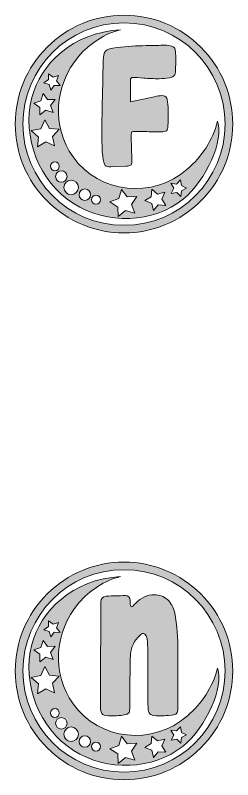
# Model space of a CAD drawing. Header units: inches. Extents: x 0.5 to 37.5, y -17.5 to -0.5.
# Drawn here: x 25.51 to 27.49, y -7.49 to -0.51 of the extents above; entities that cross this region are included whole.
import ezdxf

# ---------------------------------------------------------------- set-up
doc = ezdxf.new("R2010")
doc.units = ezdxf.units.IN
doc.header["$MEASUREMENT"] = 0
doc.layers.add('Layer 1', color=7, linetype='Continuous')

# ---------------------------------------------------------------- blocks, each defined once
blk = doc.blocks.new('block 27')
at = {"layer": 'Layer 1', "true_color": 0xdaaa6d}
h = blk.add_hatch(color=43, dxfattribs=at)
h.dxf.hatch_style = 2
edge = h.paths.add_edge_path()
edge.add_spline(control_points=[(27.2033, -5.7966), (27.0155, -5.6088), (26.7657, -5.5053), (26.5, -5.5053), (26.2343, -5.5053), (25.9845, -5.6088), (25.7966, -5.7966), (25.6088, -5.9845), (25.5053, -6.2343), (25.5053, -6.5), (25.5053, -6.7657), (25.6088, -7.0155), (25.7966, -7.2033), (25.9845, -7.3912), (26.2343, -7.4947), (26.5, -7.4947), (26.7657, -7.4947), (27.0155, -7.3912), (27.2033, -7.2033), (27.3912, -7.0155), (27.4947, -6.7657), (27.4947, -6.5), (27.4947, -6.2343), (27.3912, -5.9845), (27.2033, -5.7966)], knot_values=[0, 0, 0, 0, 1, 1, 1, 2, 2, 2, 3, 3, 3, 4, 4, 4, 5, 5, 5, 6, 6, 6, 7, 7, 7, 8, 8, 8, 8], degree=3, periodic=1)
edge = h.paths.add_edge_path()
edge.add_spline(control_points=[(26.5, -7.4254), (25.9889, -7.4254), (25.5746, -7.0111), (25.5746, -6.5), (25.5746, -5.9889), (25.9889, -5.5746), (26.5, -5.5746), (27.0111, -5.5746), (27.4254, -5.9889), (27.4254, -6.5), (27.4254, -7.0111), (27.0111, -7.4254), (26.5, -7.4254)], knot_values=[0, 0, 0, 0, 1, 1, 1, 2, 2, 2, 3, 3, 3, 4, 4, 4, 4], degree=3, periodic=1)
h = blk.add_hatch(color=43, dxfattribs=at)
h.dxf.hatch_style = 2
edge = h.paths.add_edge_path()
edge.add_spline(control_points=[(27.3557, -6.4749), (27.3103, -6.6525), (27.2129, -6.7943), (27.0777, -6.9133), (26.7665, -7.1872), (26.2717, -7.136), (26.034, -6.7998), (25.8381, -6.5227), (25.8574, -6.1491), (26.0875, -5.878), (26.1803, -5.7687), (26.3257, -5.6687), (26.4691, -5.6378), (26.0299, -5.6613), (25.7339, -5.9545), (25.6569, -6.2583), (25.5648, -6.6213), (25.7211, -7.0226), (26.037, -7.2261), (26.3434, -7.4233), (26.7691, -7.4066), (27.0403, -7.1867), (27.2528, -7.0144), (27.4189, -6.6419), (27.3557, -6.4749)], knot_values=[0, 0, 0, 0, 1, 1, 1, 2, 2, 2, 3, 3, 3, 4, 4, 4, 5, 5, 5, 6, 6, 6, 7, 7, 7, 8, 8, 8, 8], degree=3, periodic=1)
h.paths.add_polyline_path([(25.8097, -6.0408), (25.8514, -6.0725), (25.9011, -6.0561), (25.8839, -6.1055), (25.9148, -6.1477), (25.8625, -6.1466), (25.8319, -6.1891), (25.8168, -6.139), (25.7669, -6.123), (25.8099, -6.0931)])
h.paths.add_polyline_path([(25.7399, -6.2867), (25.7596, -6.2207), (25.8, -6.2765), (25.8689, -6.2748), (25.8283, -6.3305), (25.8511, -6.3955), (25.7856, -6.374), (25.7309, -6.4158), (25.731, -6.347), (25.6744, -6.3078)])
h.paths.add_polyline_path([(25.7073, -6.7082), (25.718, -6.6194), (25.6509, -6.5602), (25.7387, -6.543), (25.7742, -6.4609), (25.8177, -6.5391), (25.9067, -6.5475), (25.8459, -6.613), (25.8654, -6.7003), (25.7842, -6.6627)])
edge = h.paths.add_edge_path()
edge.add_spline(control_points=[(25.8263, -6.8854), (25.8263, -6.8628), (25.8447, -6.8444), (25.8673, -6.8444), (25.89, -6.8444), (25.9083, -6.8628), (25.9083, -6.8854), (25.9083, -6.9081), (25.89, -6.9264), (25.8673, -6.9264), (25.8447, -6.9264), (25.8263, -6.9081), (25.8263, -6.8854)], knot_values=[0, 0, 0, 0, 1, 1, 1, 2, 2, 2, 3, 3, 3, 4, 4, 4, 4], degree=3, periodic=1)
edge = h.paths.add_edge_path()
edge.add_spline(control_points=[(25.874, -6.9788), (25.874, -6.9499), (25.8974, -6.9264), (25.9263, -6.9264), (25.9553, -6.9264), (25.9787, -6.9499), (25.9787, -6.9788), (25.9787, -7.0077), (25.9553, -7.0312), (25.9263, -7.0312), (25.8974, -7.0312), (25.874, -7.0077), (25.874, -6.9788)], knot_values=[0, 0, 0, 0, 1, 1, 1, 2, 2, 2, 3, 3, 3, 4, 4, 4, 4], degree=3, periodic=1)
edge = h.paths.add_edge_path()
edge.add_spline(control_points=[(26.0165, -7.1459), (25.9797, -7.1459), (25.9499, -7.116), (25.9499, -7.0793), (25.9499, -7.0425), (25.9797, -7.0127), (26.0165, -7.0127), (26.0533, -7.0127), (26.0831, -7.0425), (26.0831, -7.0793), (26.0831, -7.116), (26.0533, -7.1459), (26.0165, -7.1459)], knot_values=[0, 0, 0, 0, 1, 1, 1, 2, 2, 2, 3, 3, 3, 4, 4, 4, 4], degree=3, periodic=1)
edge = h.paths.add_edge_path()
edge.add_spline(control_points=[(26.1416, -7.1982), (26.1126, -7.1982), (26.0892, -7.1748), (26.0892, -7.1459), (26.0892, -7.1169), (26.1126, -7.0935), (26.1416, -7.0935), (26.1705, -7.0935), (26.1939, -7.1169), (26.1939, -7.1459), (26.1939, -7.1748), (26.1705, -7.1982), (26.1416, -7.1982)], knot_values=[0, 0, 0, 0, 1, 1, 1, 2, 2, 2, 3, 3, 3, 4, 4, 4, 4], degree=3, periodic=1)
edge = h.paths.add_edge_path()
edge.add_spline(control_points=[(26.2436, -7.2326), (26.2209, -7.2326), (26.2026, -7.2142), (26.2026, -7.1916), (26.2026, -7.1689), (26.2209, -7.1506), (26.2436, -7.1506), (26.2662, -7.1506), (26.2846, -7.1689), (26.2846, -7.1916), (26.2846, -7.2142), (26.2662, -7.2326), (26.2436, -7.2326)], knot_values=[0, 0, 0, 0, 1, 1, 1, 2, 2, 2, 3, 3, 3, 4, 4, 4, 4], degree=3, periodic=1)
h.paths.add_polyline_path([(26.5989, -7.3153), (26.515, -7.2908), (26.4473, -7.346), (26.4447, -7.2587), (26.3713, -7.2114), (26.4535, -7.1819), (26.4758, -7.0975), (26.5292, -7.1666), (26.6164, -7.1617), (26.5673, -7.2339)])
h.paths.add_polyline_path([(26.8141, -7.2385), (26.7704, -7.2917), (26.7547, -7.2247), (26.6906, -7.1996), (26.7495, -7.1639), (26.7536, -7.0952), (26.8057, -7.1403), (26.8723, -7.1229), (26.8456, -7.1863), (26.8827, -7.2443)])
h.paths.add_polyline_path([(27.0265, -7.1089), (27.0203, -7.1608), (26.9828, -7.1243), (26.9315, -7.1344), (26.9547, -7.0875), (26.9292, -7.0417), (26.981, -7.0493), (27.0166, -7.0109), (27.0254, -7.0625), (27.0729, -7.0845)])
at = {"layer": 'Layer 1', "lineweight": 0}
for points in [[(25.8097, -6.0408), (25.8514, -6.0725), (25.9011, -6.0561), (25.8839, -6.1055), (25.9148, -6.1477), (25.8625, -6.1466), (25.8319, -6.1891), (25.8168, -6.139), (25.7669, -6.123), (25.8099, -6.0931), (25.8097, -6.0408)], [(25.7399, -6.2867), (25.7596, -6.2207), (25.8, -6.2765), (25.8689, -6.2748), (25.8283, -6.3305), (25.8511, -6.3955), (25.7856, -6.374), (25.7309, -6.4158), (25.731, -6.347), (25.6744, -6.3078), (25.7399, -6.2867)], [(25.7073, -6.7082), (25.718, -6.6194), (25.6509, -6.5602), (25.7387, -6.543), (25.7742, -6.4609), (25.8177, -6.5391), (25.9067, -6.5475), (25.8459, -6.613), (25.8654, -6.7003), (25.7842, -6.6627), (25.7073, -6.7082)], [(27.0265, -7.1089), (27.0203, -7.1608), (26.9828, -7.1243), (26.9315, -7.1344), (26.9547, -7.0875), (26.9292, -7.0417), (26.981, -7.0493), (27.0166, -7.0109), (27.0254, -7.0625), (27.0729, -7.0845), (27.0265, -7.1089)], [(26.5989, -7.3153), (26.515, -7.2908), (26.4473, -7.346), (26.4447, -7.2587), (26.3713, -7.2114), (26.4535, -7.1819), (26.4758, -7.0975), (26.5292, -7.1666), (26.6164, -7.1617), (26.5673, -7.2339), (26.5989, -7.3153)], [(26.8141, -7.2385), (26.7704, -7.2917), (26.7547, -7.2247), (26.6906, -7.1996), (26.7495, -7.1639), (26.7536, -7.0952), (26.8057, -7.1403), (26.8723, -7.1229), (26.8456, -7.1863), (26.8827, -7.2443), (26.8141, -7.2385)]]:
    blk.add_lwpolyline(points, dxfattribs=at)
for points, knots in [([(27.2033, -5.7966), (27.0155, -5.6088), (26.7657, -5.5053), (26.5, -5.5053), (26.2343, -5.5053), (25.9845, -5.6088), (25.7966, -5.7966), (25.6088, -5.9845), (25.5053, -6.2343), (25.5053, -6.5), (25.5053, -6.7657), (25.6088, -7.0155), (25.7966, -7.2033), (25.9845, -7.3912), (26.2343, -7.4947), (26.5, -7.4947), (26.7657, -7.4947), (27.0155, -7.3912), (27.2033, -7.2033), (27.3912, -7.0155), (27.4947, -6.7657), (27.4947, -6.5), (27.4947, -6.2343), (27.3912, -5.9845), (27.2033, -5.7966)], [0, 0, 0, 0, 1, 1, 1, 2, 2, 2, 3, 3, 3, 4, 4, 4, 5, 5, 5, 6, 6, 6, 7, 7, 7, 8, 8, 8, 8]), ([(26.5, -7.4254), (25.9889, -7.4254), (25.5746, -7.0111), (25.5746, -6.5), (25.5746, -5.9889), (25.9889, -5.5746), (26.5, -5.5746), (27.0111, -5.5746), (27.4254, -5.9889), (27.4254, -6.5), (27.4254, -7.0111), (27.0111, -7.4254), (26.5, -7.4254)], [0, 0, 0, 0, 1, 1, 1, 2, 2, 2, 3, 3, 3, 4, 4, 4, 4]), ([(27.3557, -6.4749), (27.3103, -6.6525), (27.2129, -6.7943), (27.0777, -6.9133), (26.7665, -7.1872), (26.2717, -7.136), (26.034, -6.7998), (25.8381, -6.5227), (25.8574, -6.1491), (26.0875, -5.878), (26.1803, -5.7687), (26.3257, -5.6687), (26.4691, -5.6378), (26.0299, -5.6613), (25.7339, -5.9545), (25.6569, -6.2583), (25.5648, -6.6213), (25.7211, -7.0226), (26.037, -7.2261), (26.3434, -7.4233), (26.7691, -7.4066), (27.0403, -7.1867), (27.2528, -7.0144), (27.4189, -6.6419), (27.3557, -6.4749)], [0, 0, 0, 0, 1, 1, 1, 2, 2, 2, 3, 3, 3, 4, 4, 4, 5, 5, 5, 6, 6, 6, 7, 7, 7, 8, 8, 8, 8]), ([(25.8263, -6.8854), (25.8263, -6.8628), (25.8447, -6.8444), (25.8673, -6.8444), (25.89, -6.8444), (25.9083, -6.8628), (25.9083, -6.8854), (25.9083, -6.9081), (25.89, -6.9264), (25.8673, -6.9264), (25.8447, -6.9264), (25.8263, -6.9081), (25.8263, -6.8854)], [0, 0, 0, 0, 1, 1, 1, 2, 2, 2, 3, 3, 3, 4, 4, 4, 4]), ([(25.874, -6.9788), (25.874, -6.9499), (25.8974, -6.9264), (25.9263, -6.9264), (25.9553, -6.9264), (25.9787, -6.9499), (25.9787, -6.9788), (25.9787, -7.0077), (25.9553, -7.0312), (25.9263, -7.0312), (25.8974, -7.0312), (25.874, -7.0077), (25.874, -6.9788)], [0, 0, 0, 0, 1, 1, 1, 2, 2, 2, 3, 3, 3, 4, 4, 4, 4]), ([(26.0165, -7.1459), (25.9797, -7.1459), (25.9499, -7.116), (25.9499, -7.0793), (25.9499, -7.0425), (25.9797, -7.0127), (26.0165, -7.0127), (26.0533, -7.0127), (26.0831, -7.0425), (26.0831, -7.0793), (26.0831, -7.116), (26.0533, -7.1459), (26.0165, -7.1459)], [0, 0, 0, 0, 1, 1, 1, 2, 2, 2, 3, 3, 3, 4, 4, 4, 4]), ([(26.1416, -7.1982), (26.1126, -7.1982), (26.0892, -7.1748), (26.0892, -7.1459), (26.0892, -7.1169), (26.1126, -7.0935), (26.1416, -7.0935), (26.1705, -7.0935), (26.1939, -7.1169), (26.1939, -7.1459), (26.1939, -7.1748), (26.1705, -7.1982), (26.1416, -7.1982)], [0, 0, 0, 0, 1, 1, 1, 2, 2, 2, 3, 3, 3, 4, 4, 4, 4]), ([(26.2436, -7.2326), (26.2209, -7.2326), (26.2026, -7.2142), (26.2026, -7.1916), (26.2026, -7.1689), (26.2209, -7.1506), (26.2436, -7.1506), (26.2662, -7.1506), (26.2846, -7.1689), (26.2846, -7.1916), (26.2846, -7.2142), (26.2662, -7.2326), (26.2436, -7.2326)], [0, 0, 0, 0, 1, 1, 1, 2, 2, 2, 3, 3, 3, 4, 4, 4, 4])]:
    blk.add_open_spline(points, degree=3, knots=knots, dxfattribs=at)
blk = doc.blocks.new('block 26')
at = {"layer": 'Layer 1', "true_color": 0xdaaa6d}
h = blk.add_hatch(color=43, dxfattribs=at)
h.dxf.hatch_style = 2
edge = h.paths.add_edge_path()
edge.add_spline(control_points=[(26.795, -6.9107), (26.7666, -6.9088), (26.7472, -6.9027), (26.7367, -6.8922), (26.7261, -6.8817), (26.7209, -6.8627), (26.7209, -6.8352), (26.719, -6.816), (26.7181, -6.7968), (26.7181, -6.7776), (26.7181, -6.7776), (26.7195, -6.7186), (26.7195, -6.7186), (26.7195, -6.4342), (26.7181, -6.275), (26.7154, -6.2412), (26.7108, -6.1854), (26.6985, -6.1575), (26.6784, -6.1575), (26.6683, -6.1575), (26.6573, -6.1639), (26.6454, -6.1767), (26.5942, -6.2215), (26.5654, -6.2787), (26.559, -6.3482), (26.5553, -6.5018), (26.5535, -6.6555), (26.5535, -6.8092), (26.5535, -6.8375), (26.5521, -6.8579), (26.5494, -6.8702), (26.5467, -6.8826), (26.5398, -6.8906), (26.5288, -6.8942), (26.4986, -6.9052), (26.4501, -6.9107), (26.3834, -6.9107), (26.3459, -6.9107), (26.32, -6.9063), (26.3059, -6.8976), (26.2917, -6.889), (26.2846, -6.8668), (26.2846, -6.8311), (26.2846, -6.629), (26.2851, -6.4662), (26.286, -6.3427), (26.2869, -6.2256), (26.2874, -6.0679), (26.2874, -5.8694), (26.2901, -5.8374), (26.3066, -5.82), (26.3367, -5.8172), (26.3962, -5.8136), (26.4547, -5.8118), (26.5124, -5.8118), (26.5389, -5.8118), (26.5535, -5.8264), (26.5563, -5.8557), (26.5563, -5.8557), (26.5549, -5.8735), (26.5549, -5.8735), (26.5549, -5.8872), (26.5585, -5.9009), (26.5659, -5.9147), (26.5714, -5.9128), (26.5764, -5.9101), (26.5809, -5.9064), (26.5855, -5.9028), (26.5894, -5.8987), (26.5926, -5.8941), (26.5958, -5.8895), (26.5997, -5.8858), (26.6043, -5.8831), (26.6573, -5.8301), (26.7149, -5.8035), (26.7771, -5.8035), (26.8229, -5.8035), (26.8626, -5.8182), (26.8965, -5.8474), (26.9303, -5.8767), (26.9532, -5.9174), (26.9651, -5.9695), (26.9843, -6.0839), (26.9939, -6.1991), (26.9939, -6.3153), (26.9939, -6.3153), (26.9925, -6.3729), (26.9925, -6.3729), (26.9925, -6.3729), (26.9939, -6.4099), (26.9939, -6.4099), (26.9939, -6.5709), (26.9934, -6.6871), (26.9925, -6.7584), (26.9925, -6.7584), (26.9925, -6.8407), (26.9925, -6.8407), (26.9925, -6.8645), (26.9889, -6.8805), (26.9816, -6.8887), (26.9742, -6.897), (26.9591, -6.902), (26.9363, -6.9038), (26.9363, -6.9038), (26.9075, -6.9066), (26.9075, -6.9066), (26.88, -6.9102), (26.8526, -6.9121), (26.8252, -6.9121), (26.8252, -6.9121), (26.795, -6.9107), (26.795, -6.9107)], knot_values=[0, 0, 0, 0, 1, 1, 1, 2, 2, 2, 3, 3, 3, 4, 4, 4, 5, 5, 5, 6, 6, 6, 7, 7, 7, 8, 8, 8, 9, 9, 9, 10, 10, 10, 11, 11, 11, 12, 12, 12, 13, 13, 13, 14, 14, 14, 15, 15, 15, 16, 16, 16, 17, 17, 17, 18, 18, 18, 19, 19, 19, 20, 20, 20, 21, 21, 21, 22, 22, 22, 23, 23, 23, 24, 24, 24, 25, 25, 25, 26, 26, 26, 27, 27, 27, 28, 28, 28, 29, 29, 29, 30, 30, 30, 31, 31, 31, 32, 32, 32, 33, 33, 33, 34, 34, 34, 35, 35, 35, 36, 36, 36, 37, 37, 37, 37], degree=3, periodic=1)
at = {"layer": 'Layer 1', "lineweight": 0}
blk.add_open_spline([(26.795, -6.9107), (26.7666, -6.9088), (26.7472, -6.9027), (26.7367, -6.8922), (26.7261, -6.8817), (26.7209, -6.8627), (26.7209, -6.8352), (26.719, -6.816), (26.7181, -6.7968), (26.7181, -6.7776), (26.7181, -6.7776), (26.7195, -6.7186), (26.7195, -6.7186), (26.7195, -6.4342), (26.7181, -6.275), (26.7154, -6.2412), (26.7108, -6.1854), (26.6985, -6.1575), (26.6784, -6.1575), (26.6683, -6.1575), (26.6573, -6.1639), (26.6454, -6.1767), (26.5942, -6.2215), (26.5654, -6.2787), (26.559, -6.3482), (26.5553, -6.5018), (26.5535, -6.6555), (26.5535, -6.8092), (26.5535, -6.8375), (26.5521, -6.8579), (26.5494, -6.8702), (26.5467, -6.8826), (26.5398, -6.8906), (26.5288, -6.8942), (26.4986, -6.9052), (26.4501, -6.9107), (26.3834, -6.9107), (26.3459, -6.9107), (26.32, -6.9063), (26.3059, -6.8976), (26.2917, -6.889), (26.2846, -6.8668), (26.2846, -6.8311), (26.2846, -6.629), (26.2851, -6.4662), (26.286, -6.3427), (26.2869, -6.2256), (26.2874, -6.0679), (26.2874, -5.8694), (26.2901, -5.8374), (26.3066, -5.82), (26.3367, -5.8172), (26.3962, -5.8136), (26.4547, -5.8118), (26.5124, -5.8118), (26.5389, -5.8118), (26.5535, -5.8264), (26.5563, -5.8557), (26.5563, -5.8557), (26.5549, -5.8735), (26.5549, -5.8735), (26.5549, -5.8872), (26.5585, -5.9009), (26.5659, -5.9147), (26.5714, -5.9128), (26.5764, -5.9101), (26.5809, -5.9064), (26.5855, -5.9028), (26.5894, -5.8987), (26.5926, -5.8941), (26.5958, -5.8895), (26.5997, -5.8858), (26.6043, -5.8831), (26.6573, -5.8301), (26.7149, -5.8035), (26.7771, -5.8035), (26.8229, -5.8035), (26.8626, -5.8182), (26.8965, -5.8474), (26.9303, -5.8767), (26.9532, -5.9174), (26.9651, -5.9695), (26.9843, -6.0839), (26.9939, -6.1991), (26.9939, -6.3153), (26.9939, -6.3153), (26.9925, -6.3729), (26.9925, -6.3729), (26.9925, -6.3729), (26.9939, -6.4099), (26.9939, -6.4099), (26.9939, -6.5709), (26.9934, -6.6871), (26.9925, -6.7584), (26.9925, -6.7584), (26.9925, -6.8407), (26.9925, -6.8407), (26.9925, -6.8645), (26.9889, -6.8805), (26.9816, -6.8887), (26.9742, -6.897), (26.9591, -6.902), (26.9363, -6.9038), (26.9363, -6.9038), (26.9075, -6.9066), (26.9075, -6.9066), (26.88, -6.9102), (26.8526, -6.9121), (26.8252, -6.9121), (26.8252, -6.9121), (26.795, -6.9107), (26.795, -6.9107)], degree=3, knots=[0, 0, 0, 0, 1, 1, 1, 2, 2, 2, 3, 3, 3, 4, 4, 4, 5, 5, 5, 6, 6, 6, 7, 7, 7, 8, 8, 8, 9, 9, 9, 10, 10, 10, 11, 11, 11, 12, 12, 12, 13, 13, 13, 14, 14, 14, 15, 15, 15, 16, 16, 16, 17, 17, 17, 18, 18, 18, 19, 19, 19, 20, 20, 20, 21, 21, 21, 22, 22, 22, 23, 23, 23, 24, 24, 24, 25, 25, 25, 26, 26, 26, 27, 27, 27, 28, 28, 28, 29, 29, 29, 30, 30, 30, 31, 31, 31, 32, 32, 32, 33, 33, 33, 34, 34, 34, 35, 35, 35, 36, 36, 36, 37, 37, 37, 37], dxfattribs=at)
at = {"layer": 'Layer 1'}
blk.add_blockref('block 27', (0, 0), dxfattribs=at)
blk = doc.blocks.new('block 43')
at = {"layer": 'Layer 1', "true_color": 0xdaaa6d}
h = blk.add_hatch(color=43, dxfattribs=at)
h.dxf.hatch_style = 2
edge = h.paths.add_edge_path()
edge.add_spline(control_points=[(27.2033, -0.7966), (27.0155, -0.6088), (26.7657, -0.5053), (26.5, -0.5053), (26.2343, -0.5053), (25.9845, -0.6088), (25.7966, -0.7966), (25.6088, -0.9845), (25.5053, -1.2343), (25.5053, -1.5), (25.5053, -1.7657), (25.6088, -2.0155), (25.7966, -2.2033), (25.9845, -2.3912), (26.2343, -2.4947), (26.5, -2.4947), (26.7657, -2.4947), (27.0155, -2.3912), (27.2033, -2.2033), (27.3912, -2.0155), (27.4947, -1.7657), (27.4947, -1.5), (27.4947, -1.2343), (27.3912, -0.9845), (27.2033, -0.7966)], knot_values=[0, 0, 0, 0, 1, 1, 1, 2, 2, 2, 3, 3, 3, 4, 4, 4, 5, 5, 5, 6, 6, 6, 7, 7, 7, 8, 8, 8, 8], degree=3, periodic=1)
edge = h.paths.add_edge_path()
edge.add_spline(control_points=[(26.5, -2.4254), (25.9889, -2.4254), (25.5746, -2.0111), (25.5746, -1.5), (25.5746, -0.9889), (25.9889, -0.5746), (26.5, -0.5746), (27.0111, -0.5746), (27.4254, -0.9889), (27.4254, -1.5), (27.4254, -2.0111), (27.0111, -2.4254), (26.5, -2.4254)], knot_values=[0, 0, 0, 0, 1, 1, 1, 2, 2, 2, 3, 3, 3, 4, 4, 4, 4], degree=3, periodic=1)
h = blk.add_hatch(color=43, dxfattribs=at)
h.dxf.hatch_style = 2
edge = h.paths.add_edge_path()
edge.add_spline(control_points=[(27.3557, -1.4749), (27.3103, -1.6525), (27.2129, -1.7943), (27.0777, -1.9133), (26.7665, -2.1872), (26.2717, -2.136), (26.034, -1.7998), (25.8381, -1.5227), (25.8574, -1.1491), (26.0875, -0.878), (26.1803, -0.7687), (26.3257, -0.6687), (26.4691, -0.6378), (26.0299, -0.6613), (25.7339, -0.9545), (25.6569, -1.2583), (25.5648, -1.6213), (25.7211, -2.0226), (26.037, -2.2261), (26.3434, -2.4233), (26.7691, -2.4066), (27.0403, -2.1867), (27.2528, -2.0144), (27.4189, -1.6419), (27.3557, -1.4749)], knot_values=[0, 0, 0, 0, 1, 1, 1, 2, 2, 2, 3, 3, 3, 4, 4, 4, 5, 5, 5, 6, 6, 6, 7, 7, 7, 8, 8, 8, 8], degree=3, periodic=1)
h.paths.add_polyline_path([(25.8097, -1.0408), (25.8514, -1.0725), (25.9011, -1.0561), (25.8839, -1.1055), (25.9148, -1.1477), (25.8625, -1.1466), (25.8319, -1.1891), (25.8168, -1.139), (25.7669, -1.123), (25.8099, -1.0931)])
h.paths.add_polyline_path([(25.7399, -1.2867), (25.7596, -1.2207), (25.8, -1.2765), (25.8689, -1.2748), (25.8283, -1.3305), (25.8511, -1.3955), (25.7856, -1.374), (25.7309, -1.4158), (25.731, -1.347), (25.6744, -1.3078)])
h.paths.add_polyline_path([(25.7073, -1.7082), (25.718, -1.6194), (25.6509, -1.5602), (25.7387, -1.543), (25.7742, -1.4609), (25.8177, -1.5391), (25.9067, -1.5475), (25.8459, -1.613), (25.8654, -1.7003), (25.7842, -1.6627)])
edge = h.paths.add_edge_path()
edge.add_spline(control_points=[(25.8263, -1.8854), (25.8263, -1.8628), (25.8447, -1.8444), (25.8673, -1.8444), (25.89, -1.8444), (25.9083, -1.8628), (25.9083, -1.8854), (25.9083, -1.9081), (25.89, -1.9264), (25.8673, -1.9264), (25.8447, -1.9264), (25.8263, -1.9081), (25.8263, -1.8854)], knot_values=[0, 0, 0, 0, 1, 1, 1, 2, 2, 2, 3, 3, 3, 4, 4, 4, 4], degree=3, periodic=1)
edge = h.paths.add_edge_path()
edge.add_spline(control_points=[(25.874, -1.9788), (25.874, -1.9499), (25.8974, -1.9264), (25.9263, -1.9264), (25.9553, -1.9264), (25.9787, -1.9499), (25.9787, -1.9788), (25.9787, -2.0077), (25.9553, -2.0312), (25.9263, -2.0312), (25.8974, -2.0312), (25.874, -2.0077), (25.874, -1.9788)], knot_values=[0, 0, 0, 0, 1, 1, 1, 2, 2, 2, 3, 3, 3, 4, 4, 4, 4], degree=3, periodic=1)
edge = h.paths.add_edge_path()
edge.add_spline(control_points=[(26.0165, -2.1459), (25.9797, -2.1459), (25.9499, -2.116), (25.9499, -2.0793), (25.9499, -2.0425), (25.9797, -2.0127), (26.0165, -2.0127), (26.0533, -2.0127), (26.0831, -2.0425), (26.0831, -2.0793), (26.0831, -2.116), (26.0533, -2.1459), (26.0165, -2.1459)], knot_values=[0, 0, 0, 0, 1, 1, 1, 2, 2, 2, 3, 3, 3, 4, 4, 4, 4], degree=3, periodic=1)
edge = h.paths.add_edge_path()
edge.add_spline(control_points=[(26.1416, -2.1982), (26.1126, -2.1982), (26.0892, -2.1748), (26.0892, -2.1459), (26.0892, -2.1169), (26.1126, -2.0935), (26.1416, -2.0935), (26.1705, -2.0935), (26.1939, -2.1169), (26.1939, -2.1459), (26.1939, -2.1748), (26.1705, -2.1982), (26.1416, -2.1982)], knot_values=[0, 0, 0, 0, 1, 1, 1, 2, 2, 2, 3, 3, 3, 4, 4, 4, 4], degree=3, periodic=1)
edge = h.paths.add_edge_path()
edge.add_spline(control_points=[(26.2436, -2.2326), (26.2209, -2.2326), (26.2026, -2.2142), (26.2026, -2.1916), (26.2026, -2.1689), (26.2209, -2.1506), (26.2436, -2.1506), (26.2662, -2.1506), (26.2846, -2.1689), (26.2846, -2.1916), (26.2846, -2.2142), (26.2662, -2.2326), (26.2436, -2.2326)], knot_values=[0, 0, 0, 0, 1, 1, 1, 2, 2, 2, 3, 3, 3, 4, 4, 4, 4], degree=3, periodic=1)
h.paths.add_polyline_path([(26.5989, -2.3153), (26.515, -2.2908), (26.4473, -2.346), (26.4447, -2.2587), (26.3713, -2.2114), (26.4535, -2.1819), (26.4758, -2.0975), (26.5292, -2.1666), (26.6164, -2.1617), (26.5673, -2.2339)])
h.paths.add_polyline_path([(26.8141, -2.2385), (26.7704, -2.2917), (26.7547, -2.2247), (26.6906, -2.1996), (26.7495, -2.1639), (26.7536, -2.0952), (26.8057, -2.1403), (26.8723, -2.1229), (26.8456, -2.1863), (26.8827, -2.2443)])
h.paths.add_polyline_path([(27.0265, -2.1089), (27.0203, -2.1608), (26.9828, -2.1243), (26.9315, -2.1344), (26.9547, -2.0875), (26.9292, -2.0417), (26.981, -2.0493), (27.0166, -2.0109), (27.0254, -2.0625), (27.0729, -2.0845)])
at = {"layer": 'Layer 1', "lineweight": 0}
for points in [[(25.8097, -1.0408), (25.8514, -1.0725), (25.9011, -1.0561), (25.8839, -1.1055), (25.9148, -1.1477), (25.8625, -1.1466), (25.8319, -1.1891), (25.8168, -1.139), (25.7669, -1.123), (25.8099, -1.0931), (25.8097, -1.0408)], [(25.7399, -1.2867), (25.7596, -1.2207), (25.8, -1.2765), (25.8689, -1.2748), (25.8283, -1.3305), (25.8511, -1.3955), (25.7856, -1.374), (25.7309, -1.4158), (25.731, -1.347), (25.6744, -1.3078), (25.7399, -1.2867)], [(25.7073, -1.7082), (25.718, -1.6194), (25.6509, -1.5602), (25.7387, -1.543), (25.7742, -1.4609), (25.8177, -1.5391), (25.9067, -1.5475), (25.8459, -1.613), (25.8654, -1.7003), (25.7842, -1.6627), (25.7073, -1.7082)], [(27.0265, -2.1089), (27.0203, -2.1608), (26.9828, -2.1243), (26.9315, -2.1344), (26.9547, -2.0875), (26.9292, -2.0417), (26.981, -2.0493), (27.0166, -2.0109), (27.0254, -2.0625), (27.0729, -2.0845), (27.0265, -2.1089)], [(26.8141, -2.2385), (26.7704, -2.2917), (26.7547, -2.2247), (26.6906, -2.1996), (26.7495, -2.1639), (26.7536, -2.0952), (26.8057, -2.1403), (26.8723, -2.1229), (26.8456, -2.1863), (26.8827, -2.2443), (26.8141, -2.2385)], [(26.5989, -2.3153), (26.515, -2.2908), (26.4473, -2.346), (26.4447, -2.2587), (26.3713, -2.2114), (26.4535, -2.1819), (26.4758, -2.0975), (26.5292, -2.1666), (26.6164, -2.1617), (26.5673, -2.2339), (26.5989, -2.3153)]]:
    blk.add_lwpolyline(points, dxfattribs=at)
for points, knots in [([(27.2033, -0.7966), (27.0155, -0.6088), (26.7657, -0.5053), (26.5, -0.5053), (26.2343, -0.5053), (25.9845, -0.6088), (25.7966, -0.7966), (25.6088, -0.9845), (25.5053, -1.2343), (25.5053, -1.5), (25.5053, -1.7657), (25.6088, -2.0155), (25.7966, -2.2033), (25.9845, -2.3912), (26.2343, -2.4947), (26.5, -2.4947), (26.7657, -2.4947), (27.0155, -2.3912), (27.2033, -2.2033), (27.3912, -2.0155), (27.4947, -1.7657), (27.4947, -1.5), (27.4947, -1.2343), (27.3912, -0.9845), (27.2033, -0.7966)], [0, 0, 0, 0, 1, 1, 1, 2, 2, 2, 3, 3, 3, 4, 4, 4, 5, 5, 5, 6, 6, 6, 7, 7, 7, 8, 8, 8, 8]), ([(26.5, -2.4254), (25.9889, -2.4254), (25.5746, -2.0111), (25.5746, -1.5), (25.5746, -0.9889), (25.9889, -0.5746), (26.5, -0.5746), (27.0111, -0.5746), (27.4254, -0.9889), (27.4254, -1.5), (27.4254, -2.0111), (27.0111, -2.4254), (26.5, -2.4254)], [0, 0, 0, 0, 1, 1, 1, 2, 2, 2, 3, 3, 3, 4, 4, 4, 4]), ([(27.3557, -1.4749), (27.3103, -1.6525), (27.2129, -1.7943), (27.0777, -1.9133), (26.7665, -2.1872), (26.2717, -2.136), (26.034, -1.7998), (25.8381, -1.5227), (25.8574, -1.1491), (26.0875, -0.878), (26.1803, -0.7687), (26.3257, -0.6687), (26.4691, -0.6378), (26.0299, -0.6613), (25.7339, -0.9545), (25.6569, -1.2583), (25.5648, -1.6213), (25.7211, -2.0226), (26.037, -2.2261), (26.3434, -2.4233), (26.7691, -2.4066), (27.0403, -2.1867), (27.2528, -2.0144), (27.4189, -1.6419), (27.3557, -1.4749)], [0, 0, 0, 0, 1, 1, 1, 2, 2, 2, 3, 3, 3, 4, 4, 4, 5, 5, 5, 6, 6, 6, 7, 7, 7, 8, 8, 8, 8]), ([(25.8263, -1.8854), (25.8263, -1.8628), (25.8447, -1.8444), (25.8673, -1.8444), (25.89, -1.8444), (25.9083, -1.8628), (25.9083, -1.8854), (25.9083, -1.9081), (25.89, -1.9264), (25.8673, -1.9264), (25.8447, -1.9264), (25.8263, -1.9081), (25.8263, -1.8854)], [0, 0, 0, 0, 1, 1, 1, 2, 2, 2, 3, 3, 3, 4, 4, 4, 4]), ([(25.874, -1.9788), (25.874, -1.9499), (25.8974, -1.9264), (25.9263, -1.9264), (25.9553, -1.9264), (25.9787, -1.9499), (25.9787, -1.9788), (25.9787, -2.0077), (25.9553, -2.0312), (25.9263, -2.0312), (25.8974, -2.0312), (25.874, -2.0077), (25.874, -1.9788)], [0, 0, 0, 0, 1, 1, 1, 2, 2, 2, 3, 3, 3, 4, 4, 4, 4]), ([(26.0165, -2.1459), (25.9797, -2.1459), (25.9499, -2.116), (25.9499, -2.0793), (25.9499, -2.0425), (25.9797, -2.0127), (26.0165, -2.0127), (26.0533, -2.0127), (26.0831, -2.0425), (26.0831, -2.0793), (26.0831, -2.116), (26.0533, -2.1459), (26.0165, -2.1459)], [0, 0, 0, 0, 1, 1, 1, 2, 2, 2, 3, 3, 3, 4, 4, 4, 4]), ([(26.1416, -2.1982), (26.1126, -2.1982), (26.0892, -2.1748), (26.0892, -2.1459), (26.0892, -2.1169), (26.1126, -2.0935), (26.1416, -2.0935), (26.1705, -2.0935), (26.1939, -2.1169), (26.1939, -2.1459), (26.1939, -2.1748), (26.1705, -2.1982), (26.1416, -2.1982)], [0, 0, 0, 0, 1, 1, 1, 2, 2, 2, 3, 3, 3, 4, 4, 4, 4]), ([(26.2436, -2.2326), (26.2209, -2.2326), (26.2026, -2.2142), (26.2026, -2.1916), (26.2026, -2.1689), (26.2209, -2.1506), (26.2436, -2.1506), (26.2662, -2.1506), (26.2846, -2.1689), (26.2846, -2.1916), (26.2846, -2.2142), (26.2662, -2.2326), (26.2436, -2.2326)], [0, 0, 0, 0, 1, 1, 1, 2, 2, 2, 3, 3, 3, 4, 4, 4, 4])]:
    blk.add_open_spline(points, degree=3, knots=knots, dxfattribs=at)
blk = doc.blocks.new('block 42')
at = {"layer": 'Layer 1', "true_color": 0xdaaa6d}
h = blk.add_hatch(color=43, dxfattribs=at)
h.dxf.hatch_style = 2
edge = h.paths.add_edge_path()
edge.add_spline(control_points=[(26.3287, -1.8779), (26.3075, -1.8595), (26.297, -1.7647), (26.297, -1.5935), (26.2988, -1.3983), (26.3006, -1.2819), (26.3025, -1.2441), (26.3025, -1.2441), (26.3108, -0.9224), (26.3108, -0.9224), (26.3108, -0.8782), (26.3177, -0.8483), (26.3315, -0.8326), (26.3453, -0.817), (26.3798, -0.8064), (26.435, -0.8009), (26.5298, -0.7889), (26.6187, -0.7829), (26.7015, -0.7829), (26.7015, -0.7829), (26.7195, -0.7829), (26.7195, -0.7829), (26.771, -0.7829), (26.8239, -0.7811), (26.8783, -0.7774), (26.8847, -0.7774), (26.8935, -0.7788), (26.9045, -0.7816), (26.9321, -0.7843), (26.9503, -0.7903), (26.959, -0.7995), (26.9678, -0.8087), (26.9722, -0.8276), (26.9722, -0.8561), (26.9731, -0.8773), (26.9735, -0.8989), (26.9735, -0.921), (26.9735, -0.921), (26.9722, -1.0108), (26.9722, -1.0108), (26.9712, -1.0329), (26.9671, -1.0483), (26.9597, -1.057), (26.9524, -1.0658), (26.9376, -1.0724), (26.9156, -1.077), (26.8842, -1.0826), (26.8534, -1.0853), (26.823, -1.0853), (26.7724, -1.0853), (26.7248, -1.0833), (26.6801, -1.0791), (26.6355, -1.075), (26.603, -1.0729), (26.5828, -1.0729), (26.5671, -1.0729), (26.5593, -1.083), (26.5593, -1.1033), (26.5593, -1.1033), (26.5593, -1.2952), (26.5593, -1.2952), (26.5593, -1.2952), (26.7775, -1.2496), (26.7775, -1.2496), (26.806, -1.2432), (26.829, -1.24), (26.8465, -1.24), (26.8695, -1.24), (26.8845, -1.2478), (26.8914, -1.2634), (26.8983, -1.2791), (26.9022, -1.3072), (26.9031, -1.3477), (26.9031, -1.3477), (26.9045, -1.4112), (26.9045, -1.4112), (26.9045, -1.4453), (26.9036, -1.4798), (26.9017, -1.5148), (26.9008, -1.5378), (26.8964, -1.553), (26.8886, -1.5603), (26.8808, -1.5677), (26.8645, -1.5714), (26.8396, -1.5714), (26.789, -1.5714), (26.7388, -1.5705), (26.6891, -1.5686), (26.6891, -1.5686), (26.6173, -1.5672), (26.6173, -1.5672), (26.5924, -1.5672), (26.5777, -1.5688), (26.5731, -1.5721), (26.5685, -1.5753), (26.5662, -1.5879), (26.5662, -1.61), (26.5662, -1.6432), (26.5676, -1.7012), (26.5704, -1.784), (26.5704, -1.784), (26.5731, -1.8406), (26.5731, -1.8406), (26.5731, -1.859), (26.569, -1.871), (26.5607, -1.8765), (26.5524, -1.882), (26.5377, -1.8853), (26.5165, -1.8862), (26.5165, -1.8862), (26.3784, -1.8917), (26.3784, -1.8917), (26.3554, -1.8917), (26.3388, -1.8871), (26.3287, -1.8779)], knot_values=[0, 0, 0, 0, 1, 1, 1, 2, 2, 2, 3, 3, 3, 4, 4, 4, 5, 5, 5, 6, 6, 6, 7, 7, 7, 8, 8, 8, 9, 9, 9, 10, 10, 10, 11, 11, 11, 12, 12, 12, 13, 13, 13, 14, 14, 14, 15, 15, 15, 16, 16, 16, 17, 17, 17, 18, 18, 18, 19, 19, 19, 20, 20, 20, 21, 21, 21, 22, 22, 22, 23, 23, 23, 24, 24, 24, 25, 25, 25, 26, 26, 26, 27, 27, 27, 28, 28, 28, 29, 29, 29, 30, 30, 30, 31, 31, 31, 32, 32, 32, 33, 33, 33, 34, 34, 34, 35, 35, 35, 36, 36, 36, 37, 37, 37, 38, 38, 38, 38], degree=3, periodic=1)
at = {"layer": 'Layer 1', "lineweight": 0}
blk.add_open_spline([(26.3287, -1.8779), (26.3075, -1.8595), (26.297, -1.7647), (26.297, -1.5935), (26.2988, -1.3983), (26.3006, -1.2819), (26.3025, -1.2441), (26.3025, -1.2441), (26.3108, -0.9224), (26.3108, -0.9224), (26.3108, -0.8782), (26.3177, -0.8483), (26.3315, -0.8326), (26.3453, -0.817), (26.3798, -0.8064), (26.435, -0.8009), (26.5298, -0.7889), (26.6187, -0.7829), (26.7015, -0.7829), (26.7015, -0.7829), (26.7195, -0.7829), (26.7195, -0.7829), (26.771, -0.7829), (26.8239, -0.7811), (26.8783, -0.7774), (26.8847, -0.7774), (26.8935, -0.7788), (26.9045, -0.7816), (26.9321, -0.7843), (26.9503, -0.7903), (26.959, -0.7995), (26.9678, -0.8087), (26.9722, -0.8276), (26.9722, -0.8561), (26.9731, -0.8773), (26.9735, -0.8989), (26.9735, -0.921), (26.9735, -0.921), (26.9722, -1.0108), (26.9722, -1.0108), (26.9712, -1.0329), (26.9671, -1.0483), (26.9597, -1.057), (26.9524, -1.0658), (26.9376, -1.0724), (26.9156, -1.077), (26.8842, -1.0826), (26.8534, -1.0853), (26.823, -1.0853), (26.7724, -1.0853), (26.7248, -1.0833), (26.6801, -1.0791), (26.6355, -1.075), (26.603, -1.0729), (26.5828, -1.0729), (26.5671, -1.0729), (26.5593, -1.083), (26.5593, -1.1033), (26.5593, -1.1033), (26.5593, -1.2952), (26.5593, -1.2952), (26.5593, -1.2952), (26.7775, -1.2496), (26.7775, -1.2496), (26.806, -1.2432), (26.829, -1.24), (26.8465, -1.24), (26.8695, -1.24), (26.8845, -1.2478), (26.8914, -1.2634), (26.8983, -1.2791), (26.9022, -1.3072), (26.9031, -1.3477), (26.9031, -1.3477), (26.9045, -1.4112), (26.9045, -1.4112), (26.9045, -1.4453), (26.9036, -1.4798), (26.9017, -1.5148), (26.9008, -1.5378), (26.8964, -1.553), (26.8886, -1.5603), (26.8808, -1.5677), (26.8645, -1.5714), (26.8396, -1.5714), (26.789, -1.5714), (26.7388, -1.5705), (26.6891, -1.5686), (26.6891, -1.5686), (26.6173, -1.5672), (26.6173, -1.5672), (26.5924, -1.5672), (26.5777, -1.5688), (26.5731, -1.5721), (26.5685, -1.5753), (26.5662, -1.5879), (26.5662, -1.61), (26.5662, -1.6432), (26.5676, -1.7012), (26.5704, -1.784), (26.5704, -1.784), (26.5731, -1.8406), (26.5731, -1.8406), (26.5731, -1.859), (26.569, -1.871), (26.5607, -1.8765), (26.5524, -1.882), (26.5377, -1.8853), (26.5165, -1.8862), (26.5165, -1.8862), (26.3784, -1.8917), (26.3784, -1.8917), (26.3554, -1.8917), (26.3388, -1.8871), (26.3287, -1.8779)], degree=3, knots=[0, 0, 0, 0, 1, 1, 1, 2, 2, 2, 3, 3, 3, 4, 4, 4, 5, 5, 5, 6, 6, 6, 7, 7, 7, 8, 8, 8, 9, 9, 9, 10, 10, 10, 11, 11, 11, 12, 12, 12, 13, 13, 13, 14, 14, 14, 15, 15, 15, 16, 16, 16, 17, 17, 17, 18, 18, 18, 19, 19, 19, 20, 20, 20, 21, 21, 21, 22, 22, 22, 23, 23, 23, 24, 24, 24, 25, 25, 25, 26, 26, 26, 27, 27, 27, 28, 28, 28, 29, 29, 29, 30, 30, 30, 31, 31, 31, 32, 32, 32, 33, 33, 33, 34, 34, 34, 35, 35, 35, 36, 36, 36, 37, 37, 37, 38, 38, 38, 38], dxfattribs=at)
at = {"layer": 'Layer 1'}
blk.add_blockref('block 43', (0, 0), dxfattribs=at)

msp = doc.modelspace()

# ---------------------------------------------------------------- block references
at = {"layer": 'Layer 1'}
for name in ['block 42', 'block 26']:
    msp.add_blockref(name, (0, 0), dxfattribs=at)

doc.saveas('drawing.dxf')
